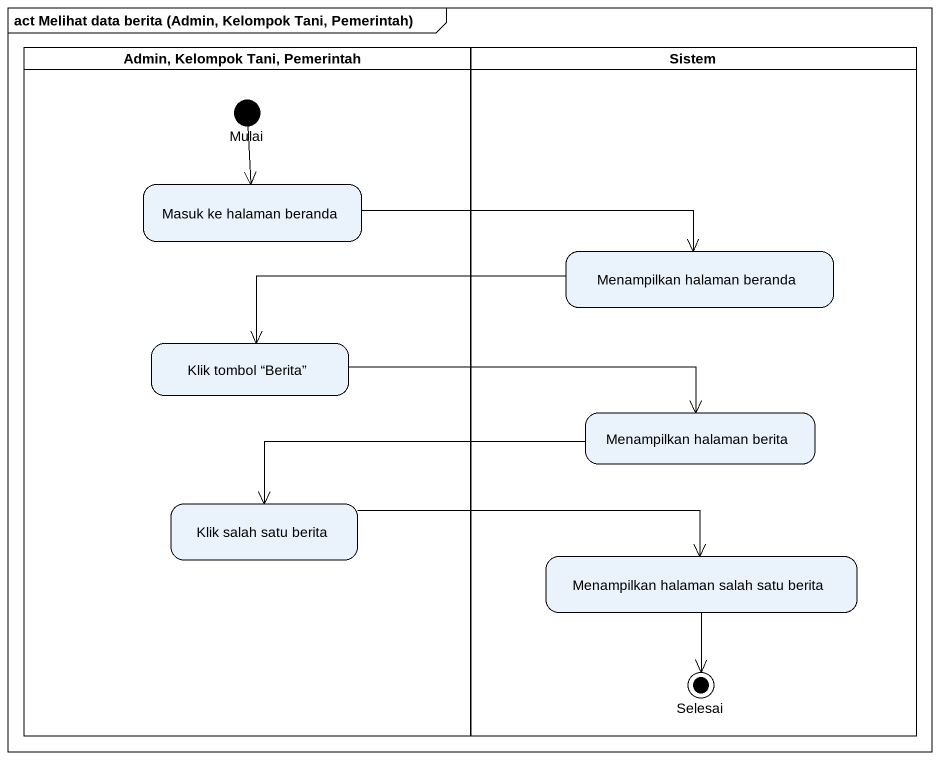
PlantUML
@startuml
mainframe act Melihat data berita (Admin, Kelompok Tani, Pemerintah)
hide empty description
state "Admin, Kelompok Tani, Pemerintah" as Admin_Kelompok_Tani <<partition>> {
  state Mulai <<start>>
  state "Masuk ke halaman beranda" as Masuk_ke_halaman_beranda
  state "Klik tombol “Berita”" as Klik_tombol_Berita
  state "Klik salah satu berita" as Klik_salah_satu_berita
}
state Sistem <<partition>> {
  state "Menampilkan halaman beranda" as Menampilkan_halaman_beranda
  state "Menampilkan halaman berita" as Menampilkan_halaman_berita
  state "Menampilkan halaman salah satu berita" as Menampilkan_halaman_salah
  state Selesai <<end>> #CCFFCC
}
Mulai --> Masuk_ke_halaman_beranda
Masuk_ke_halaman_beranda -right-> Menampilkan_halaman_beranda
Menampilkan_halaman_beranda -left-> Klik_tombol_Berita
Klik_tombol_Berita -right-> Menampilkan_halaman_berita
Menampilkan_halaman_berita -left-> Klik_salah_satu_berita
Klik_salah_satu_berita -right-> Menampilkan_halaman_salah
Menampilkan_halaman_salah --> Selesai
@enduml
